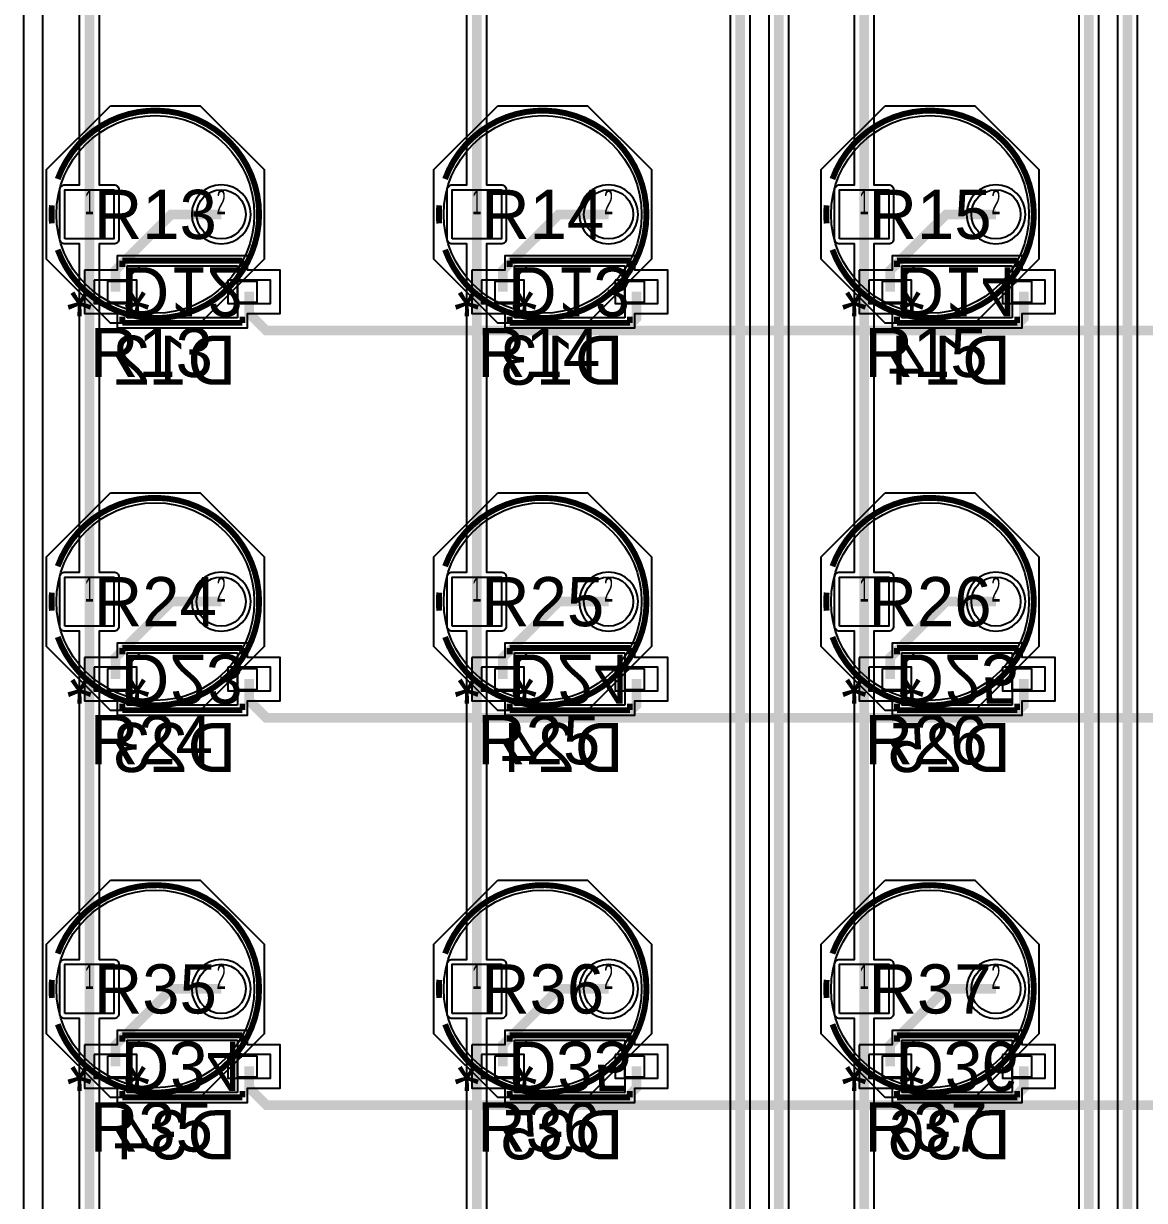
# Model space of a CAD drawing. Extents: x -64 to 44, y -64 to 41.
# Drawn here: x -63.5 to -34.56, y -25.46 to 4.93 of the extents above; entities that cross this region are included whole.
import ezdxf
from ezdxf.enums import TextEntityAlignment as Align

# ---------------------------------------------------------------- set-up
doc = ezdxf.new("R2010")
doc.units = 0
for name, color, linetype in [('ASSEMBLY', 12, 'CONTINUOUS'), ('BOUND', 85, 'CONTINUOUS'), ('COND', 80, 'CONTINUOUS'), ('COND2', 2, 'CONTINUOUS'), ('PACKAGES', 202, 'CONTINUOUS'), ('SILK_SCREEN', 85, 'CONTINUOUS'), ('SOLDER_MASK', 85, 'CONTINUOUS'), ('TEXT', 142, 'CONTINUOUS')]:
    doc.layers.add(name, color=color, linetype=linetype)

msp = doc.modelspace()

# ---------------------------------------------------------------- linework, layer by layer
at = {"layer": 'ASSEMBLY'}
for points in [[(-57.5455, 0, -1), (-62.6509, 0, -1), (-57.5455, 0)], [(-47.5455, 0, -1), (-52.6509, 0, -1), (-47.5455, 0)], [(-37.5455, 0, -1), (-42.6509, 0, -1), (-37.5455, 0)], [(-57.5455, -10, -1), (-62.6509, -10, -1), (-57.5455, -10)], [(-47.5455, -10, -1), (-52.6509, -10, -1), (-47.5455, -10)], [(-37.5455, -10, -1), (-42.6509, -10, -1), (-37.5455, -10)], [(-57.5455, -20, -1), (-62.6509, -20, -1), (-57.5455, -20)], [(-47.5455, -20, -1), (-52.6509, -20, -1), (-47.5455, -20)], [(-37.5455, -20, -1), (-42.6509, -20, -1), (-37.5455, -20)]]:
    msp.add_lwpolyline(points, format="xyb", dxfattribs=at)
for points in [[(-60.825, -1.6625), (-60.4875, -1.325)], [(-60.825, -1.325), (-57.975, -1.325)], [(-60.825, -2.675), (-60.825, -1.325)], [(-57.975, -1.325), (-57.975, -2.675)], [(-50.825, -1.6625), (-50.4875, -1.325)], [(-50.825, -1.325), (-47.975, -1.325)], [(-50.825, -2.675), (-50.825, -1.325)], [(-47.975, -1.325), (-47.975, -2.675)], [(-40.825, -1.6625), (-40.4875, -1.325)], [(-40.825, -1.325), (-37.975, -1.325)], [(-40.825, -2.675), (-40.825, -1.325)], [(-37.975, -1.325), (-37.975, -2.675)], [(-61.325, -2.275), (-61.325, -1.725)], [(-61.325, -1.725), (-60.825, -1.725)], [(-60.825, -1.725), (-60.825, -2.275)], [(-57.975, -2.275), (-57.975, -1.725)], [(-57.975, -1.725), (-57.475, -1.725)], [(-57.475, -1.725), (-57.475, -2.275)], [(-51.325, -2.275), (-51.325, -1.725)], [(-51.325, -1.725), (-50.825, -1.725)], [(-50.825, -1.725), (-50.825, -2.275)], [(-47.975, -2.275), (-47.975, -1.725)], [(-47.975, -1.725), (-47.475, -1.725)], [(-47.475, -1.725), (-47.475, -2.275)], [(-41.325, -2.275), (-41.325, -1.725)], [(-41.325, -1.725), (-40.825, -1.725)], [(-40.825, -1.725), (-40.825, -2.275)], [(-37.975, -2.275), (-37.975, -1.725)], [(-37.975, -1.725), (-37.475, -1.725)], [(-37.475, -1.725), (-37.475, -2.275)], [(-60.825, -2.275), (-61.325, -2.275)], [(-60.825, -2.3375), (-60.4875, -2.675)], [(-57.475, -2.275), (-57.975, -2.275)], [(-50.825, -2.275), (-51.325, -2.275)], [(-50.825, -2.3375), (-50.4875, -2.675)], [(-47.475, -2.275), (-47.975, -2.275)], [(-40.825, -2.275), (-41.325, -2.275)], [(-40.825, -2.3375), (-40.4875, -2.675)], [(-37.475, -2.275), (-37.975, -2.275)], [(-57.975, -2.675), (-60.825, -2.675)], [(-47.975, -2.675), (-50.825, -2.675)], [(-37.975, -2.675), (-40.825, -2.675)], [(-60.825, -11.6625), (-60.4875, -11.325)], [(-60.825, -11.325), (-57.975, -11.325)], [(-60.825, -12.675), (-60.825, -11.325)], [(-57.975, -11.325), (-57.975, -12.675)], [(-50.825, -11.6625), (-50.4875, -11.325)], [(-50.825, -11.325), (-47.975, -11.325)], [(-50.825, -12.675), (-50.825, -11.325)], [(-47.975, -11.325), (-47.975, -12.675)], [(-40.825, -11.6625), (-40.4875, -11.325)], [(-40.825, -11.325), (-37.975, -11.325)], [(-40.825, -12.675), (-40.825, -11.325)], [(-37.975, -11.325), (-37.975, -12.675)], [(-61.325, -12.275), (-61.325, -11.725)], [(-61.325, -11.725), (-60.825, -11.725)], [(-60.825, -11.725), (-60.825, -12.275)], [(-57.975, -12.275), (-57.975, -11.725)], [(-57.975, -11.725), (-57.475, -11.725)], [(-57.475, -11.725), (-57.475, -12.275)], [(-51.325, -12.275), (-51.325, -11.725)], [(-51.325, -11.725), (-50.825, -11.725)], [(-50.825, -11.725), (-50.825, -12.275)], [(-47.975, -12.275), (-47.975, -11.725)], [(-47.975, -11.725), (-47.475, -11.725)], [(-47.475, -11.725), (-47.475, -12.275)], [(-41.325, -12.275), (-41.325, -11.725)], [(-41.325, -11.725), (-40.825, -11.725)], [(-40.825, -11.725), (-40.825, -12.275)], [(-37.975, -12.275), (-37.975, -11.725)], [(-37.975, -11.725), (-37.475, -11.725)], [(-37.475, -11.725), (-37.475, -12.275)], [(-60.825, -12.275), (-61.325, -12.275)], [(-60.825, -12.3375), (-60.4875, -12.675)], [(-57.475, -12.275), (-57.975, -12.275)], [(-50.825, -12.275), (-51.325, -12.275)], [(-50.825, -12.3375), (-50.4875, -12.675)], [(-47.475, -12.275), (-47.975, -12.275)], [(-40.825, -12.275), (-41.325, -12.275)], [(-40.825, -12.3375), (-40.4875, -12.675)], [(-37.475, -12.275), (-37.975, -12.275)], [(-57.975, -12.675), (-60.825, -12.675)], [(-47.975, -12.675), (-50.825, -12.675)], [(-37.975, -12.675), (-40.825, -12.675)], [(-60.825, -21.6625), (-60.4875, -21.325)], [(-60.825, -21.325), (-57.975, -21.325)], [(-60.825, -22.675), (-60.825, -21.325)], [(-57.975, -21.325), (-57.975, -22.675)], [(-50.825, -21.6625), (-50.4875, -21.325)], [(-50.825, -21.325), (-47.975, -21.325)], [(-50.825, -22.675), (-50.825, -21.325)], [(-47.975, -21.325), (-47.975, -22.675)], [(-40.825, -21.6625), (-40.4875, -21.325)], [(-40.825, -21.325), (-37.975, -21.325)], [(-40.825, -22.675), (-40.825, -21.325)], [(-37.975, -21.325), (-37.975, -22.675)], [(-61.325, -22.275), (-61.325, -21.725)], [(-61.325, -21.725), (-60.825, -21.725)], [(-60.825, -21.725), (-60.825, -22.275)], [(-57.975, -22.275), (-57.975, -21.725)], [(-57.975, -21.725), (-57.475, -21.725)], [(-57.475, -21.725), (-57.475, -22.275)], [(-51.325, -22.275), (-51.325, -21.725)], [(-51.325, -21.725), (-50.825, -21.725)], [(-50.825, -21.725), (-50.825, -22.275)], [(-47.975, -22.275), (-47.975, -21.725)], [(-47.975, -21.725), (-47.475, -21.725)], [(-47.475, -21.725), (-47.475, -22.275)], [(-41.325, -22.275), (-41.325, -21.725)], [(-41.325, -21.725), (-40.825, -21.725)], [(-40.825, -21.725), (-40.825, -22.275)], [(-37.975, -22.275), (-37.975, -21.725)], [(-37.975, -21.725), (-37.475, -21.725)], [(-37.475, -21.725), (-37.475, -22.275)], [(-60.825, -22.275), (-61.325, -22.275)], [(-60.825, -22.3375), (-60.4875, -22.675)], [(-57.475, -22.275), (-57.975, -22.275)], [(-50.825, -22.275), (-51.325, -22.275)], [(-50.825, -22.3375), (-50.4875, -22.675)], [(-47.475, -22.275), (-47.975, -22.275)], [(-40.825, -22.275), (-41.325, -22.275)], [(-40.825, -22.3375), (-40.4875, -22.675)], [(-37.475, -22.275), (-37.975, -22.275)], [(-57.975, -22.675), (-60.825, -22.675)], [(-47.975, -22.675), (-50.825, -22.675)], [(-37.975, -22.675), (-40.825, -22.675)]]:
    msp.add_lwpolyline(points, dxfattribs=at)
at = {"layer": 'BOUND'}
for points in [[(-61.2539, 2.8067), (-58.9425, 2.8067), (-57.2915, 1.1557), (-57.2915, -1.1557), (-58.9425, -2.8067), (-61.2539, -2.8067), (-62.9049, -1.1557), (-62.9049, 1.1557)], [(-51.2539, 2.8067), (-48.9425, 2.8067), (-47.2915, 1.1557), (-47.2915, -1.1557), (-48.9425, -2.8067), (-51.2539, -2.8067), (-52.9049, -1.1557), (-52.9049, 1.1557)], [(-41.2539, 2.8067), (-38.9425, 2.8067), (-37.2915, 1.1557), (-37.2915, -1.1557), (-38.9425, -2.8067), (-41.2539, -2.8067), (-42.9049, -1.1557), (-42.9049, 1.1557)], [(-61.929, -1.441), (-61.929, -2.559), (-61.079, -2.559), (-61.079, -2.929), (-57.721, -2.929), (-57.721, -2.559), (-56.871, -2.559), (-56.871, -1.441), (-57.721, -1.441), (-57.721, -1.071), (-61.079, -1.071), (-61.079, -1.441)], [(-51.929, -1.441), (-51.929, -2.559), (-51.079, -2.559), (-51.079, -2.929), (-47.721, -2.929), (-47.721, -2.559), (-46.871, -2.559), (-46.871, -1.441), (-47.721, -1.441), (-47.721, -1.071), (-51.079, -1.071), (-51.079, -1.441)], [(-41.929, -1.441), (-41.929, -2.559), (-41.079, -2.559), (-41.079, -2.929), (-37.721, -2.929), (-37.721, -2.559), (-36.871, -2.559), (-36.871, -1.441), (-37.721, -1.441), (-37.721, -1.071), (-41.079, -1.071), (-41.079, -1.441)], [(-61.2539, -7.1933), (-58.9425, -7.1933), (-57.2915, -8.8443), (-57.2915, -11.1557), (-58.9425, -12.8067), (-61.2539, -12.8067), (-62.9049, -11.1557), (-62.9049, -8.8443)], [(-51.2539, -7.1933), (-48.9425, -7.1933), (-47.2915, -8.8443), (-47.2915, -11.1557), (-48.9425, -12.8067), (-51.2539, -12.8067), (-52.9049, -11.1557), (-52.9049, -8.8443)], [(-41.2539, -7.1933), (-38.9425, -7.1933), (-37.2915, -8.8443), (-37.2915, -11.1557), (-38.9425, -12.8067), (-41.2539, -12.8067), (-42.9049, -11.1557), (-42.9049, -8.8443)], [(-61.929, -11.441), (-61.929, -12.559), (-61.079, -12.559), (-61.079, -12.929), (-57.721, -12.929), (-57.721, -12.559), (-56.871, -12.559), (-56.871, -11.441), (-57.721, -11.441), (-57.721, -11.071), (-61.079, -11.071), (-61.079, -11.441)], [(-51.929, -11.441), (-51.929, -12.559), (-51.079, -12.559), (-51.079, -12.929), (-47.721, -12.929), (-47.721, -12.559), (-46.871, -12.559), (-46.871, -11.441), (-47.721, -11.441), (-47.721, -11.071), (-51.079, -11.071), (-51.079, -11.441)], [(-41.929, -11.441), (-41.929, -12.559), (-41.079, -12.559), (-41.079, -12.929), (-37.721, -12.929), (-37.721, -12.559), (-36.871, -12.559), (-36.871, -11.441), (-37.721, -11.441), (-37.721, -11.071), (-41.079, -11.071), (-41.079, -11.441)], [(-61.2539, -17.1933), (-58.9425, -17.1933), (-57.2915, -18.8443), (-57.2915, -21.1557), (-58.9425, -22.8067), (-61.2539, -22.8067), (-62.9049, -21.1557), (-62.9049, -18.8443)], [(-51.2539, -17.1933), (-48.9425, -17.1933), (-47.2915, -18.8443), (-47.2915, -21.1557), (-48.9425, -22.8067), (-51.2539, -22.8067), (-52.9049, -21.1557), (-52.9049, -18.8443)], [(-41.2539, -17.1933), (-38.9425, -17.1933), (-37.2915, -18.8443), (-37.2915, -21.1557), (-38.9425, -22.8067), (-41.2539, -22.8067), (-42.9049, -21.1557), (-42.9049, -18.8443)], [(-61.929, -21.441), (-61.929, -22.559), (-61.079, -22.559), (-61.079, -22.929), (-57.721, -22.929), (-57.721, -22.559), (-56.871, -22.559), (-56.871, -21.441), (-57.721, -21.441), (-57.721, -21.071), (-61.079, -21.071), (-61.079, -21.441)], [(-51.929, -21.441), (-51.929, -22.559), (-51.079, -22.559), (-51.079, -22.929), (-47.721, -22.929), (-47.721, -22.559), (-46.871, -22.559), (-46.871, -21.441), (-47.721, -21.441), (-47.721, -21.071), (-51.079, -21.071), (-51.079, -21.441)], [(-41.929, -21.441), (-41.929, -22.559), (-41.079, -22.559), (-41.079, -22.929), (-37.721, -22.929), (-37.721, -22.559), (-36.871, -22.559), (-36.871, -21.441), (-37.721, -21.441), (-37.721, -21.071), (-41.079, -21.071), (-41.079, -21.441)]]:
    msp.add_lwpolyline(points, close=True, dxfattribs=at)
at = {"layer": 'COND'}
for points in [[(-62.9999, -63.4999), (-62.9999, 18.7954, -0.718544)], [(-44.7478, 14.1201), (-44.7478, -60.7195, -0.212733)], [(-34.7478, 13), (-34.7478, -31.7195, -0.212733)], [(-44.2522, -51.7195), (-44.2522, 12, -0.198912)], [(-43.7478, 11.8955), (-43.7478, -51.7195, -0.212733)], [(-35.7478, 11), (-35.7478, -41.7195, -0.212733)], [(-62.0522, -29.2378), (-62.0522, -20.7622), (-62.435, -20.7622, -0.414214), (-62.5622, -20.635), (-62.5622, -19.365, -0.414214), (-62.435, -19.2378), (-62.0522, -19.2378), (-62.0522, -10.7622), (-62.435, -10.7622, -0.414214), (-62.5622, -10.635), (-62.5622, -9.365, -0.414214), (-62.435, -9.2378), (-62.0522, -9.2378), (-62.0522, -0.7622), (-62.435, -0.7622, -0.414214), (-62.5622, -0.635), (-62.5622, 0.635, -0.414214), (-62.435, 0.7622), (-62.0522, 0.7622), (-62.0522, 9.2378)], [(-61.5478, 9.2378), (-61.5478, 0.7622), (-61.165, 0.7622, -0.414214), (-61.0378, 0.635), (-61.0378, -0.635, -0.414214), (-61.165, -0.7622), (-61.5478, -0.7622), (-61.5478, -9.2378), (-61.165, -9.2378, -0.414214), (-61.0378, -9.365), (-61.0378, -10.635, -0.414214), (-61.165, -10.7622), (-61.5478, -10.7622), (-61.5478, -19.2378), (-61.165, -19.2378, -0.414214), (-61.0378, -19.365), (-61.0378, -20.635, -0.414214), (-61.165, -20.7622), (-61.5478, -20.7622), (-61.5478, -29.2378)], [(-52.0522, -29.2378), (-52.0522, -20.7622), (-52.435, -20.7622, -0.414214), (-52.5622, -20.635), (-52.5622, -19.365, -0.414214), (-52.435, -19.2378), (-52.0522, -19.2378), (-52.0522, -10.7622), (-52.435, -10.7622, -0.414214), (-52.5622, -10.635), (-52.5622, -9.365, -0.414214), (-52.435, -9.2378), (-52.0522, -9.2378), (-52.0522, -0.7622), (-52.435, -0.7622, -0.414214), (-52.5622, -0.635), (-52.5622, 0.635, -0.414214), (-52.435, 0.7622), (-52.0522, 0.7622), (-52.0522, 9.2378)], [(-51.5478, 9.2378), (-51.5478, 0.7622), (-51.165, 0.7622, -0.414214), (-51.0378, 0.635), (-51.0378, -0.635, -0.414214), (-51.165, -0.7622), (-51.5478, -0.7622), (-51.5478, -9.2378), (-51.165, -9.2378, -0.414214), (-51.0378, -9.365), (-51.0378, -10.635, -0.414214), (-51.165, -10.7622), (-51.5478, -10.7622), (-51.5478, -19.2378), (-51.165, -19.2378, -0.414214), (-51.0378, -19.365), (-51.0378, -20.635, -0.414214), (-51.165, -20.7622), (-51.5478, -20.7622), (-51.5478, -29.2378)], [(-42.0522, -29.2378), (-42.0522, -20.7622), (-42.435, -20.7622, -0.414214), (-42.5622, -20.635), (-42.5622, -19.365, -0.414214), (-42.435, -19.2378), (-42.0522, -19.2378), (-42.0522, -10.7622), (-42.435, -10.7622, -0.414214), (-42.5622, -10.635), (-42.5622, -9.365, -0.414214), (-42.435, -9.2378), (-42.0522, -9.2378), (-42.0522, -0.7622), (-42.435, -0.7622, -0.414214), (-42.5622, -0.635), (-42.5622, 0.635, -0.414214), (-42.435, 0.7622), (-42.0522, 0.7622), (-42.0522, 9.2378)], [(-41.5478, 9.2378), (-41.5478, 0.7622), (-41.165, 0.7622, -0.414214), (-41.0378, 0.635), (-41.0378, -0.635, -0.414214), (-41.165, -0.7622), (-41.5478, -0.7622), (-41.5478, -9.2378), (-41.165, -9.2378, -0.414214), (-41.0378, -9.365), (-41.0378, -10.635, -0.414214), (-41.165, -10.7622), (-41.5478, -10.7622), (-41.5478, -19.2378), (-41.165, -19.2378, -0.414214), (-41.0378, -19.365), (-41.0378, -20.635, -0.414214), (-41.165, -20.7622), (-41.5478, -20.7622), (-41.5478, -29.2378)]]:
    msp.add_lwpolyline(points, format="xyb", dxfattribs=at)
at = {"layer": 'COND', "const_width": 0.25}
for points in [[(-45, -61), (-45, 15)], [(-44, -52), (-44, 12), (-42, 14), (-42, 15)], [(-36, -42), (-36, 11), (-39, 14), (-39, 15)], [(-35, -32), (-35, 13), (-36, 14), (-36, 15)], [(-61.8, 0), (-61.8, 10)], [(-51.8, 0), (-51.8, 10)], [(-41.8, 0), (-41.8, 10)], [(-61.8, -10), (-61.8, 0)], [(-51.8, -10), (-51.8, 0)], [(-41.8, -10), (-41.8, 0)], [(-61.8, -20), (-61.8, -10)], [(-51.8, -20), (-51.8, -10)], [(-41.8, -20), (-41.8, -10)], [(-61.8, -30), (-61.8, -20)], [(-51.8, -30), (-51.8, -20)], [(-41.8, -30), (-41.8, -20)]]:
    msp.add_lwpolyline(points, dxfattribs=at)
at = {"layer": 'COND'}
for points in [[(-45.2522, -60.7195), (-45.2522, 14.1201)], [(-35.2522, -31.7195), (-35.2522, 12.8955)], [(-36.2522, -41.7195), (-36.2522, 10.8955)]]:
    msp.add_lwpolyline(points, dxfattribs=at)
for points in [[(-62.435, -0.635), (-62.435, 0.635), (-61.165, 0.635), (-61.165, -0.635)], [(-52.435, -0.635), (-52.435, 0.635), (-51.165, 0.635), (-51.165, -0.635)], [(-42.435, -0.635), (-42.435, 0.635), (-41.165, 0.635), (-41.165, -0.635)], [(-62.435, -10.635), (-62.435, -9.365), (-61.165, -9.365), (-61.165, -10.635)], [(-52.435, -10.635), (-52.435, -9.365), (-51.165, -9.365), (-51.165, -10.635)], [(-42.435, -10.635), (-42.435, -9.365), (-41.165, -9.365), (-41.165, -10.635)], [(-62.435, -20.635), (-62.435, -19.365), (-61.165, -19.365), (-61.165, -20.635)], [(-52.435, -20.635), (-52.435, -19.365), (-51.165, -19.365), (-51.165, -20.635)], [(-42.435, -20.635), (-42.435, -19.365), (-41.165, -19.365), (-41.165, -20.635)]]:
    msp.add_lwpolyline(points, close=True, dxfattribs=at)
for points in [[(-57.6342, 0, 1), (-59.1586, 0, 1)], [(-47.6342, 0, 1), (-49.1586, 0, 1)], [(-37.6342, 0, 1), (-39.1586, 0, 1)], [(-57.6342, -10, 1), (-59.1586, -10, 1)], [(-47.6342, -10, 1), (-49.1586, -10, 1)], [(-37.6342, -10, 1), (-39.1586, -10, 1)], [(-57.6342, -20, 1), (-59.1586, -20, 1)], [(-47.6342, -20, 1), (-49.1586, -20, 1)], [(-37.6342, -20, 1), (-39.1586, -20, 1)]]:
    msp.add_lwpolyline(points, format="xyb", close=True, dxfattribs=at)
for centre in [(-58.3964, 0), (-48.3964, 0), (-38.3964, 0), (-58.3964, -10), (-48.3964, -10), (-38.3964, -10), (-58.3964, -20), (-48.3964, -20), (-38.3964, -20)]:
    msp.add_circle(centre, 0.635, dxfattribs=at)
at = {"layer": 'COND2'}
for points in [[(-62.435, -0.635), (-62.435, 0.635), (-61.165, 0.635), (-61.165, -0.635)], [(-52.435, -0.635), (-52.435, 0.635), (-51.165, 0.635), (-51.165, -0.635)], [(-42.435, -0.635), (-42.435, 0.635), (-41.165, 0.635), (-41.165, -0.635)], [(-61.675, -1.695), (-61.675, -2.305), (-60.575, -2.305), (-60.575, -1.695)], [(-58.225, -1.695), (-58.225, -2.305), (-57.125, -2.305), (-57.125, -1.695)], [(-51.675, -1.695), (-51.675, -2.305), (-50.575, -2.305), (-50.575, -1.695)], [(-48.225, -1.695), (-48.225, -2.305), (-47.125, -2.305), (-47.125, -1.695)], [(-41.675, -1.695), (-41.675, -2.305), (-40.575, -2.305), (-40.575, -1.695)], [(-38.225, -1.695), (-38.225, -2.305), (-37.125, -2.305), (-37.125, -1.695)], [(-62.435, -10.635), (-62.435, -9.365), (-61.165, -9.365), (-61.165, -10.635)], [(-52.435, -10.635), (-52.435, -9.365), (-51.165, -9.365), (-51.165, -10.635)], [(-42.435, -10.635), (-42.435, -9.365), (-41.165, -9.365), (-41.165, -10.635)], [(-61.675, -11.695), (-61.675, -12.305), (-60.575, -12.305), (-60.575, -11.695)], [(-58.225, -11.695), (-58.225, -12.305), (-57.125, -12.305), (-57.125, -11.695)], [(-51.675, -11.695), (-51.675, -12.305), (-50.575, -12.305), (-50.575, -11.695)], [(-48.225, -11.695), (-48.225, -12.305), (-47.125, -12.305), (-47.125, -11.695)], [(-41.675, -11.695), (-41.675, -12.305), (-40.575, -12.305), (-40.575, -11.695)], [(-38.225, -11.695), (-38.225, -12.305), (-37.125, -12.305), (-37.125, -11.695)], [(-62.435, -20.635), (-62.435, -19.365), (-61.165, -19.365), (-61.165, -20.635)], [(-52.435, -20.635), (-52.435, -19.365), (-51.165, -19.365), (-51.165, -20.635)], [(-42.435, -20.635), (-42.435, -19.365), (-41.165, -19.365), (-41.165, -20.635)], [(-61.675, -21.695), (-61.675, -22.305), (-60.575, -22.305), (-60.575, -21.695)], [(-58.225, -21.695), (-58.225, -22.305), (-57.125, -22.305), (-57.125, -21.695)], [(-51.675, -21.695), (-51.675, -22.305), (-50.575, -22.305), (-50.575, -21.695)], [(-48.225, -21.695), (-48.225, -22.305), (-47.125, -22.305), (-47.125, -21.695)], [(-41.675, -21.695), (-41.675, -22.305), (-40.575, -22.305), (-40.575, -21.695)], [(-38.225, -21.695), (-38.225, -22.305), (-37.125, -22.305), (-37.125, -21.695)]]:
    msp.add_lwpolyline(points, close=True, dxfattribs=at)
at = {"layer": 'COND2', "const_width": 0.25}
for points in [[(-58.3964, 0), (-59.682, 0), (-61.125, -1.443), (-61.125, -2)], [(-48.3964, 0), (-49.682, 0), (-51.125, -1.443), (-51.125, -2)], [(-38.3964, 0), (-39.682, 0), (-41.125, -1.443), (-41.125, -2)], [(-57.675, -2), (-57.675, -2.557), (-57.232, -3), (-48, -3)], [(-47.675, -2), (-47.675, -2.675), (-48, -3)], [(-37.675, -2), (-37.675, -2.675), (-38, -3)], [(-38, -3), (-48, -3)], [(-28.118, -3), (-38, -3)], [(-58.3964, -10), (-59.682, -10), (-61.125, -11.443), (-61.125, -12)], [(-48.3964, -10), (-49.682, -10), (-51.125, -11.443), (-51.125, -12)], [(-38.3964, -10), (-39.682, -10), (-41.125, -11.443), (-41.125, -12)], [(-57.675, -12), (-57.675, -12.557), (-57.232, -13), (-48, -13)], [(-47.675, -12), (-47.675, -12.675), (-48, -13)], [(-37.675, -12), (-37.675, -12.675), (-38, -13)], [(-38, -13), (-48, -13)], [(-28, -13), (-38, -13)], [(-58.3964, -20), (-59.682, -20), (-61.125, -21.443), (-61.125, -22)], [(-48.3964, -20), (-49.682, -20), (-51.125, -21.443), (-51.125, -22)], [(-38.3964, -20), (-39.682, -20), (-41.125, -21.443), (-41.125, -22)], [(-57.675, -22), (-57.675, -22.557), (-57.232, -23), (-48.118, -23)], [(-47.675, -22), (-47.675, -22.557), (-48.118, -23)], [(-37.675, -22), (-37.675, -22.557), (-38.118, -23)], [(-38.118, -23), (-48.118, -23)], [(-34, -23), (-38.118, -23)]]:
    msp.add_lwpolyline(points, dxfattribs=at)
at = {"layer": 'COND2'}
for centre in [(-58.3964, 0), (-48.3964, 0), (-38.3964, 0), (-58.3964, -10), (-48.3964, -10), (-38.3964, -10), (-58.3964, -20), (-48.3964, -20), (-38.3964, -20)]:
    msp.add_circle(centre, 0.635, dxfattribs=at)
at = {"layer": 'PACKAGES'}
msp.add_lwpolyline([(-63.5, 40), (-63.5, -64), (43.5, -64), (43.5, 40)], close=True, dxfattribs=at)
at = {"layer": 'SILK_SCREEN', "const_width": 0.1524}
for points in [[(-57.4185, 0, 0.83966), (-62.6175, 0.9132)], [(-47.4185, 0, 0.83966), (-52.6175, 0.9132)], [(-37.4185, 0, 0.83966), (-42.6175, 0.9132)], [(-62.7677, 0.2331, 0.043577), (-62.7677, -0.2331)], [(-52.7677, 0.2331, 0.043577), (-52.7677, -0.2331)], [(-42.7677, 0.2331, 0.043577), (-42.7677, -0.2331)], [(-62.6175, -0.9132, 0.83966), (-57.4185, 0)], [(-52.6175, -0.9132, 0.83966), (-47.4185, 0)], [(-42.6175, -0.9132, 0.83966), (-37.4185, 0)], [(-57.4185, -10, 0.83966), (-62.6175, -9.0868)], [(-47.4185, -10, 0.83966), (-52.6175, -9.0868)], [(-37.4185, -10, 0.83966), (-42.6175, -9.0868)], [(-62.7677, -9.7669, 0.043577), (-62.7677, -10.2331)], [(-52.7677, -9.7669, 0.043577), (-52.7677, -10.2331)], [(-42.7677, -9.7669, 0.043577), (-42.7677, -10.2331)], [(-62.6175, -10.9132, 0.83966), (-57.4185, -10)], [(-52.6175, -10.9132, 0.83966), (-47.4185, -10)], [(-42.6175, -10.9132, 0.83966), (-37.4185, -10)], [(-57.4185, -20, 0.83966), (-62.6175, -19.0868)], [(-47.4185, -20, 0.83966), (-52.6175, -19.0868)], [(-37.4185, -20, 0.83966), (-42.6175, -19.0868)], [(-62.7677, -19.7669, 0.043577), (-62.7677, -20.2331)], [(-52.7677, -19.7669, 0.043577), (-52.7677, -20.2331)], [(-42.7677, -19.7669, 0.043577), (-42.7677, -20.2331)], [(-62.6175, -20.9132, 0.83966), (-57.4185, -20)], [(-52.6175, -20.9132, 0.83966), (-47.4185, -20)], [(-42.6175, -20.9132, 0.83966), (-37.4185, -20)]]:
    msp.add_lwpolyline(points, format="xyb", dxfattribs=at)
for points in [[(-60.952, -1.198), (-57.848, -1.198)], [(-60.952, -1.3623), (-60.952, -1.198)], [(-57.848, -1.198), (-57.848, -1.3623)], [(-50.952, -1.198), (-47.848, -1.198)], [(-50.952, -1.3623), (-50.952, -1.198)], [(-47.848, -1.198), (-47.848, -1.3623)], [(-40.952, -1.198), (-37.848, -1.198)], [(-40.952, -1.3623), (-40.952, -1.198)], [(-37.848, -1.198), (-37.848, -1.3623)], [(-60.952, -2.802), (-60.952, -2.6377)], [(-57.848, -2.802), (-60.952, -2.802)], [(-57.848, -2.6377), (-57.848, -2.802)], [(-50.952, -2.802), (-50.952, -2.6377)], [(-47.848, -2.802), (-50.952, -2.802)], [(-47.848, -2.6377), (-47.848, -2.802)], [(-40.952, -2.802), (-40.952, -2.6377)], [(-37.848, -2.802), (-40.952, -2.802)], [(-37.848, -2.6377), (-37.848, -2.802)], [(-60.952, -11.198), (-57.848, -11.198)], [(-60.952, -11.3623), (-60.952, -11.198)], [(-57.848, -11.198), (-57.848, -11.3623)], [(-50.952, -11.198), (-47.848, -11.198)], [(-50.952, -11.3623), (-50.952, -11.198)], [(-47.848, -11.198), (-47.848, -11.3623)], [(-40.952, -11.198), (-37.848, -11.198)], [(-40.952, -11.3623), (-40.952, -11.198)], [(-37.848, -11.198), (-37.848, -11.3623)], [(-60.952, -12.802), (-60.952, -12.6377)], [(-57.848, -12.802), (-60.952, -12.802)], [(-57.848, -12.6377), (-57.848, -12.802)], [(-50.952, -12.802), (-50.952, -12.6377)], [(-47.848, -12.802), (-50.952, -12.802)], [(-47.848, -12.6377), (-47.848, -12.802)], [(-40.952, -12.802), (-40.952, -12.6377)], [(-37.848, -12.802), (-40.952, -12.802)], [(-37.848, -12.6377), (-37.848, -12.802)], [(-60.952, -21.198), (-57.848, -21.198)], [(-60.952, -21.3623), (-60.952, -21.198)], [(-57.848, -21.198), (-57.848, -21.3623)], [(-50.952, -21.198), (-47.848, -21.198)], [(-50.952, -21.3623), (-50.952, -21.198)], [(-47.848, -21.198), (-47.848, -21.3623)], [(-40.952, -21.198), (-37.848, -21.198)], [(-40.952, -21.3623), (-40.952, -21.198)], [(-37.848, -21.198), (-37.848, -21.3623)], [(-60.952, -22.802), (-60.952, -22.6377)], [(-57.848, -22.802), (-60.952, -22.802)], [(-57.848, -22.6377), (-57.848, -22.802)], [(-50.952, -22.802), (-50.952, -22.6377)], [(-47.848, -22.802), (-50.952, -22.802)], [(-47.848, -22.6377), (-47.848, -22.802)], [(-40.952, -22.802), (-40.952, -22.6377)], [(-37.848, -22.802), (-40.952, -22.802)], [(-37.848, -22.6377), (-37.848, -22.802)]]:
    msp.add_lwpolyline(points, dxfattribs=at)
at = {"layer": 'SOLDER_MASK'}
for points in [[(-62.435, -0.635), (-62.435, 0.635), (-61.165, 0.635), (-61.165, -0.635)], [(-52.435, -0.635), (-52.435, 0.635), (-51.165, 0.635), (-51.165, -0.635)], [(-42.435, -0.635), (-42.435, 0.635), (-41.165, 0.635), (-41.165, -0.635)], [(-62.435, -10.635), (-62.435, -9.365), (-61.165, -9.365), (-61.165, -10.635)], [(-52.435, -10.635), (-52.435, -9.365), (-51.165, -9.365), (-51.165, -10.635)], [(-42.435, -10.635), (-42.435, -9.365), (-41.165, -9.365), (-41.165, -10.635)], [(-62.435, -20.635), (-62.435, -19.365), (-61.165, -19.365), (-61.165, -20.635)], [(-52.435, -20.635), (-52.435, -19.365), (-51.165, -19.365), (-51.165, -20.635)], [(-42.435, -20.635), (-42.435, -19.365), (-41.165, -19.365), (-41.165, -20.635)]]:
    msp.add_lwpolyline(points, close=True, dxfattribs=at)
for centre in [(-58.3964, 0), (-48.3964, 0), (-38.3964, 0), (-58.3964, -10), (-48.3964, -10), (-38.3964, -10), (-58.3964, -20), (-48.3964, -20), (-38.3964, -20)]:
    msp.add_circle(centre, 0.635, dxfattribs=at)

# ---------------------------------------------------------------- texts
at = {"layer": 'ASSEMBLY', "text_generation_flag": 2, "width": 1.02}
for p in [(-60.571, -1.365), (-50.571, -1.365), (-40.571, -1.365), (-60.571, -11.365), (-50.571, -11.365), (-40.571, -11.365), (-60.571, -21.365), (-50.571, -21.365), (-40.571, -21.365)]:
    msp.add_text('*', height=1.27, rotation=180, dxfattribs=at).set_placement(p, align=Align.CENTER)
at = {"layer": 'SILK_SCREEN', "text_generation_flag": 2, "width": 1.02}
for p in [(-62.056, -1.365), (-52.056, -1.365), (-42.056, -1.365), (-62.056, -11.365), (-52.056, -11.365), (-42.056, -11.365), (-62.056, -21.365), (-52.056, -21.365), (-42.056, -21.365)]:
    msp.add_text('*', height=1.27, rotation=180, dxfattribs=at).set_placement(p, align=Align.CENTER)
at = {"layer": 'TEXT'}
for s, height, width, p in [('1', 0.635, 0.500157, (-61.8, 0)), ('R13', 1.27, 1.02, (-60.0982, -0.635)), ('2', 0.635, 0.500157, (-58.3964, 0)), ('1', 0.635, 0.500157, (-51.8, 0)), ('R14', 1.27, 1.02, (-50.0982, -0.635)), ('2', 0.635, 0.500157, (-48.3964, 0)), ('1', 0.635, 0.500157, (-41.8, 0)), ('R15', 1.27, 1.02, (-40.0982, -0.635)), ('2', 0.635, 0.500157, (-38.3964, 0)), ('R13', 1.27, 1.02, (-60.2, -4.2)), ('R14', 1.27, 1.02, (-50.2, -4.2)), ('R15', 1.27, 1.02, (-40.2, -4.2)), ('1', 0.635, 0.500157, (-61.8, -10)), ('R24', 1.27, 1.02, (-60.0982, -10.635)), ('2', 0.635, 0.500157, (-58.3964, -10)), ('1', 0.635, 0.500157, (-51.8, -10)), ('R25', 1.27, 1.02, (-50.0982, -10.635)), ('2', 0.635, 0.500157, (-48.3964, -10)), ('1', 0.635, 0.500157, (-41.8, -10)), ('R26', 1.27, 1.02, (-40.0982, -10.635)), ('2', 0.635, 0.500157, (-38.3964, -10)), ('R24', 1.27, 1.02, (-60.2, -14.2)), ('R25', 1.27, 1.02, (-50.2, -14.2)), ('R26', 1.27, 1.02, (-40.2, -14.2)), ('1', 0.635, 0.500157, (-61.8, -20)), ('R35', 1.27, 1.02, (-60.0982, -20.635)), ('2', 0.635, 0.500157, (-58.3964, -20)), ('1', 0.635, 0.500157, (-51.8, -20)), ('R36', 1.27, 1.02, (-50.0982, -20.635)), ('2', 0.635, 0.500157, (-48.3964, -20)), ('1', 0.635, 0.500157, (-41.8, -20)), ('R37', 1.27, 1.02, (-40.0982, -20.635)), ('2', 0.635, 0.500157, (-38.3964, -20)), ('R35', 1.27, 1.02, (-60.2, -24.2)), ('R36', 1.27, 1.02, (-50.2, -24.2)), ('R37', 1.27, 1.02, (-40.2, -24.2))]:
    msp.add_text(s, height=height, dxfattribs=dict(at, width=width)).set_placement(p, align=Align.CENTER)
at = {"layer": 'TEXT', "text_generation_flag": 2, "width": 1.02}
for s, p in [('D12', (-59.4, -1.365)), ('D13', (-49.4, -1.365)), ('D14', (-39.4, -1.365)), ('D23', (-59.4, -11.365)), ('D24', (-49.4, -11.365)), ('D25', (-39.4, -11.365)), ('D34', (-59.4, -21.365)), ('D35', (-49.4, -21.365)), ('D36', (-39.4, -21.365))]:
    msp.add_text(s, height=1.27, rotation=180, dxfattribs=at).set_placement(p, align=Align.CENTER)
for s, p in [('D12', (-59.6, -4.4)), ('D13', (-49.6, -4.4)), ('D14', (-39.6, -4.4)), ('D23', (-59.6, -14.4)), ('D24', (-49.6, -14.4)), ('D25', (-39.6, -14.4)), ('D34', (-59.6, -24.4)), ('D35', (-49.6, -24.4)), ('D36', (-39.6, -24.4))]:
    msp.add_text(s, height=1.27, dxfattribs=at).set_placement(p, align=Align.CENTER)

doc.saveas('drawing.dxf')
